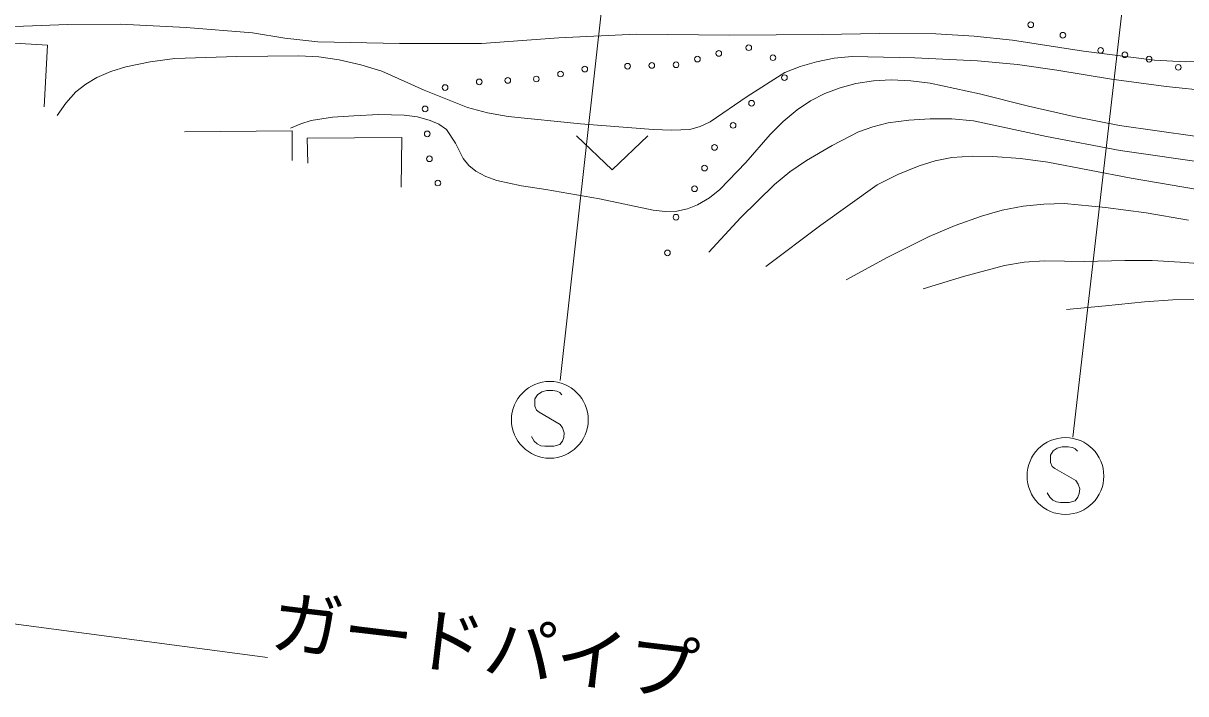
# Model space of a CAD drawing. Units: millimetres, scale not verified. Extents: x 40000 to 680000, y 20000 to 380000.
# Drawn here: x 457348 to 497998, y 258298 to 281757 of the extents above; entities that cross this region are included whole.
import ezdxf
from ezdxf.enums import TextEntityAlignment as Align

# ---------------------------------------------------------------- set-up
doc = ezdxf.new("R2010")
doc.units = ezdxf.units.MM
doc.header["$LTSCALE"] = 1000
doc.layers.add('S-BGD', color=7, linetype='Continuous', lineweight=13)
doc.styles.add('ＭＳ ゴシック', font='')
doc.styles.get('ＭＳ ゴシック').set_extended_font_data('MS Gothic')

msp = doc.modelspace()

# ---------------------------------------------------------------- linework, layer by layer
at = {"layer": 'S-BGD'}
for p, q in [((478611, 291503), (476118, 269256)), ((494044, 267276), (496474, 288355)), ((457053, 281643), (458895, 281712)), ((458895, 281712), (460731, 281720)), ((460731, 281720), (463048, 281604)), ((450140, 281507), (458194, 280987)), ((463048, 281604), (465366, 281427)), ((465366, 281427), (466499, 281235)), ((476071, 281243), (478779, 281378)), ((478779, 281378), (482040, 281338)), ((482040, 281338), (485303, 281359)), ((485303, 281359), (487280, 281402)), ((487280, 281402), (489257, 281386)), ((489257, 281386), (490601, 281306)), ((490601, 281306), (491942, 281166)), ((458194, 280987), (458083, 278834)), ((466499, 281235), (467648, 281102)), ((467648, 281102), (470504, 281046)), ((470504, 281046), (473368, 281049)), ((473368, 281049), (476071, 281243)), ((491942, 281166), (494420, 280783)), ((461784, 280404), (462650, 280518)), ((462650, 280518), (464813, 280598)), ((464813, 280598), (466982, 280618)), ((466982, 280618), (467689, 280578)), ((467689, 280578), (468399, 280477)), ((485082, 280410), (485706, 280534)), ((485706, 280534), (486338, 280598)), ((486338, 280598), (488523, 280551)), ((488523, 280551), (490719, 280445)), ((494420, 280783), (496904, 280460)), ((460415, 280074), (460931, 280231)), ((460931, 280231), (461784, 280404)), ((468399, 280477), (469147, 280307)), ((469147, 280307), (469882, 280077)), ((483982, 280036), (484517, 280249)), ((484517, 280249), (485082, 280410)), ((490719, 280445), (492110, 280310)), ((492110, 280310), (493495, 280115)), ((493495, 280115), (495399, 279799)), ((496904, 280460), (497980, 280409)), ((497980, 280409), (499068, 280419)), ((459534, 279628), (459921, 279860)), ((459921, 279860), (460415, 280074)), ((469882, 280077), (471367, 279417)), ((482662, 279196), (483982, 280036)), ((487083, 279742), (486461, 279645)), ((487700, 279778), (487083, 279742)), ((488386, 279747), (487700, 279778)), ((489056, 279658), (488386, 279747)), ((495399, 279799), (497318, 279542)), ((458840, 278960), (459191, 279352)), ((459191, 279352), (459534, 279628)), ((471367, 279417), (472877, 278811)), ((485377, 279300), (484880, 279042)), ((485909, 279501), (485377, 279300)), ((486461, 279645), (485909, 279501)), ((490784, 279289), (489056, 279658)), ((492499, 278861), (490784, 279289)), ((497318, 279542), (499921, 279274)), ((458534, 278528), (458840, 278960)), ((481370, 278302), (482662, 279196)), ((484880, 279042), (484413, 278730)), ((494086, 278491), (492499, 278861)), ((468158, 278468), (467410, 278357)), ((468905, 278517), (468158, 278468)), ((469786, 278560), (468905, 278517)), ((470665, 278543), (469786, 278560)), ((471129, 278479), (470665, 278543)), ((471573, 278358), (471129, 278479)), ((472877, 278811), (473581, 278622)), ((473581, 278622), (474307, 278491)), ((474307, 278491), (476838, 278235)), ((484413, 278730), (483920, 278320)), ((495683, 278181), (494086, 278491)), ((467051, 278242), (466692, 278091)), ((467410, 278357), (467051, 278242)), ((471883, 278224), (471573, 278358)), ((472149, 278044), (471883, 278224)), ((476838, 278235), (479380, 278038)), ((480658, 278045), (481017, 278142)), ((481017, 278142), (481370, 278302)), ((483920, 278320), (483468, 277866)), ((486554, 277952), (487059, 278137)), ((487059, 278137), (487593, 278268)), ((487593, 278268), (488320, 278371)), ((488320, 278371), (489064, 278415)), ((489064, 278415), (489815, 278408)), ((489815, 278408), (490570, 278340)), ((490570, 278340), (493124, 277796)), ((498320, 277801), (495683, 278181)), ((462985, 277958), (466756, 277990)), ((466756, 277990), (466756, 276958)), ((467272, 277732), (470591, 277764)), ((467304, 276862), (467272, 277732)), ((470591, 277764), (470559, 276023)), ((472460, 277561), (472149, 278044)), ((476691, 277814), (477941, 276633)), ((477941, 276633), (479191, 277814)), ((479380, 278038), (480024, 278011)), ((480024, 278011), (480658, 278045)), ((483468, 277866), (482616, 276888)), ((485630, 277480), (486554, 277952)), ((493124, 277796), (495699, 277309)), ((472728, 277028), (472460, 277561)), ((484733, 276953), (485630, 277480)), ((495699, 277309), (498873, 276853)), ((472929, 276782), (472728, 277028)), ((482616, 276888), (481709, 275939)), ((484159, 276559), (484733, 276953)), ((488672, 276772), (489235, 276942)), ((489235, 276942), (489822, 277056)), ((489822, 277056), (490537, 277105)), ((490537, 277105), (491256, 277094)), ((491256, 277094), (492221, 277028)), ((492221, 277028), (493180, 276902)), ((493180, 276902), (496089, 276339)), ((473171, 276580), (472929, 276782)), ((473525, 276392), (473171, 276580)), ((483620, 276117), (484159, 276559)), ((487208, 276101), (487927, 276464)), ((487927, 276464), (488672, 276772)), ((473907, 276258), (473525, 276392)), ((474766, 276070), (473907, 276258)), ((475624, 275944), (474766, 276070)), ((482445, 274955), (483620, 276117)), ((485241, 274698), (487208, 276101)), ((496089, 276339), (499003, 275837)), ((477502, 275608), (475624, 275944)), ((481339, 275651), (480930, 275409)), ((481709, 275939), (481339, 275651)), ((479379, 275212), (477502, 275608)), ((479794, 275167), (479379, 275212)), ((480580, 275269), (480200, 275183)), ((480930, 275409), (480580, 275269)), ((491578, 275212), (490855, 275012)), ((492314, 275353), (491578, 275212)), ((493041, 275429), (492314, 275353)), ((493761, 275445), (493041, 275429)), ((495193, 275316), (493761, 275445)), ((496611, 275127), (495193, 275316)), ((480200, 275183), (479794, 275167)), ((481316, 273753), (482445, 274955)), ((490855, 275012), (489932, 274681)), ((498095, 274866), (496611, 275127)), ((483314, 273249), (485241, 274698)), ((489932, 274681), (489031, 274293)), ((489031, 274293), (487561, 273565)), ((487561, 273565), (486119, 272785)), ((490230, 272902), (491665, 273281)), ((491665, 273281), (492351, 273393)), ((492351, 273393), (493053, 273446)), ((493053, 273446), (494462, 273421)), ((494462, 273421), (495865, 273456)), ((495865, 273456), (496829, 273458)), ((496829, 273458), (497804, 273400)), ((497804, 273400), (501514, 273130)), ((488821, 272467), (490230, 272902)), ((496556, 272009), (495194, 271873)), ((497551, 272084), (496556, 272009)), ((498537, 272098), (497551, 272084)), ((495194, 271873), (493832, 271737)), ((475329, 268759), (475241, 268611)), ((475477, 268860), (475329, 268759)), ((475653, 268908), (475477, 268860)), ((475862, 268908), (475653, 268908)), ((476004, 268881), (475862, 268908)), ((476105, 268833), (476004, 268881)), ((476179, 268752), (476105, 268833)), ((475241, 268611), (475234, 268455)), ((475234, 268455), (475241, 268354)), ((475241, 268354), (475295, 268219)), ((475295, 268219), (475389, 268145)), ((475389, 268145), (476125, 267720)), ((476125, 267720), (476206, 267598)), ((476206, 267598), (476260, 267429)), ((475214, 267139), (475119, 267294)), ((475322, 267038), (475214, 267139)), ((476199, 267139), (476105, 267018)), ((476247, 267267), (476199, 267139)), ((476260, 267429), (476247, 267267)), ((475450, 266977), (475322, 267038)), ((475585, 266957), (475450, 266977)), ((475896, 266957), (475585, 266957)), ((476105, 267018), (475896, 266957)), ((493358, 266793), (493270, 266645)), ((493506, 266894), (493358, 266793)), ((493682, 266942), (493506, 266894)), ((493891, 266942), (493682, 266942)), ((494033, 266915), (493891, 266942)), ((494134, 266867), (494033, 266915)), ((494208, 266786), (494134, 266867)), ((493270, 266645), (493263, 266489)), ((493263, 266489), (493270, 266388)), ((493270, 266388), (493324, 266253)), ((493324, 266253), (493419, 266179)), ((493419, 266179), (494154, 265754)), ((494154, 265754), (494235, 265632)), ((494235, 265632), (494289, 265463)), ((494289, 265463), (494276, 265301)), ((493243, 265173), (493149, 265328)), ((493351, 265072), (493243, 265173)), ((493479, 265011), (493351, 265072)), ((494134, 265052), (493925, 264991)), ((494229, 265173), (494134, 265052)), ((494276, 265301), (494229, 265173)), ((493614, 264991), (493479, 265011)), ((493925, 264991), (493614, 264991)), ((435046, 263631), (465888, 259567))]:
    msp.add_line(p, q, dxfattribs=at)
for centre, radius in [((492578, 281705), 99.5), ((493701, 281337), 99.5), ((482717, 280901), 99.5), ((495021, 280806), 99.5), ((480922, 280503), 99.5), ((481670, 280702), 99.5), ((483564, 280552), 99.5), ((495869, 280653), 99.5), ((496716, 280500), 99.5), ((476983, 280154), 99.5), ((478479, 280254), 99.5), ((479326, 280279), 99.5), ((480174, 280304), 99.5), ((497737, 280214), 99.5), ((473294, 279706), 99.5), ((474291, 279756), 99.5), ((475288, 279806), 99.5), ((476136, 279980), 99.5), ((483963, 279854), 99.5), ((472097, 279507), 99.5), ((482816, 278957), 99.5), ((471399, 278759), 99.5), ((482168, 278184), 99.5), ((471474, 277886), 99.5), ((481520, 277412), 99.5), ((471549, 277014), 99.5), ((481171, 276689), 99.5), ((471848, 276166), 99.5), ((480822, 275966), 99.5), ((480173, 274969), 99.5), ((479874, 273723), 99.5), ((475761, 267882), 1343), ((493790, 265916), 1343)]:
    msp.add_circle(centre, radius, dxfattribs=at)

# ---------------------------------------------------------------- texts
at = {"layer": 'S-BGD', "style": 'ＭＳ ゴシック'}
msp.add_text('ガードパイプ', height=1833, rotation=353.2, dxfattribs=at).set_placement((465869, 259404), align=Align.BOTTOM_LEFT)

doc.saveas('drawing.dxf')
